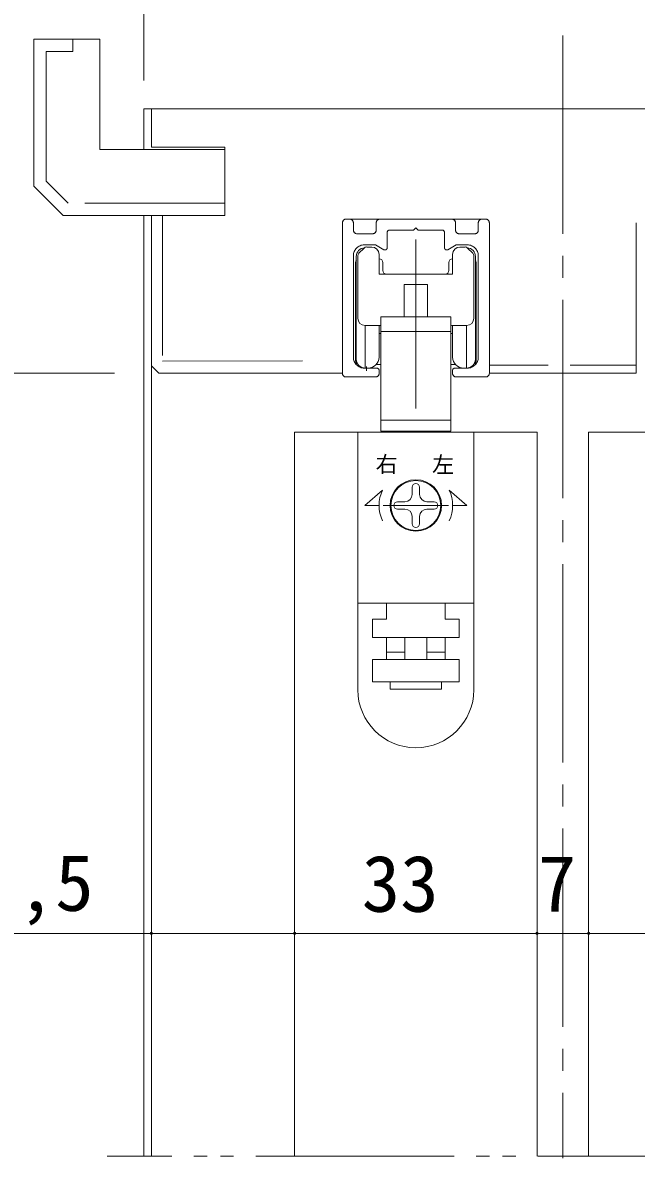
# Model space of a CAD drawing. Units: millimetres on the paper, enlarged 10 times, with parts at other scales. Extents: x -2000 to 2000, y -1385 to 1385.
# Drawn here: x -1030 to -752, y 583 to 1099 of the extents above; entities that cross this region are included whole.
import ezdxf
from ezdxf.enums import TextEntityAlignment as Align

# ---------------------------------------------------------------- set-up
doc = ezdxf.new("R2010")
doc.units = ezdxf.units.MM
doc.header["$LTSCALE"] = 10
for name, pattern in [('CHAIN2', [12, 9, -1, 1, -1]), ('DASHED3', [4, 3, -1]), ('DOUBLE_CHAIN2', [12.8, 9, -1, 0.6, -0.6, 0.6, -1]), ('USER2', [9.525, 6.35, -3.175]), ('USER3', [31.75, 15.875, -3.175, 3.175, -3.175, 3.175, -3.175]), ('USER4', [50.8, 31.75, -6.35, 6.35, -6.35])]:
    doc.linetypes.add(name, pattern=pattern)
doc.layers.add('2-0_18', color=7, linetype='Continuous', lineweight=20)
doc.styles.add('ＭＳ ゴシック', font='')
doc.styles.get('ＭＳ ゴシック').set_extended_font_data('MS Gothic')

msp = doc.modelspace()

# ---------------------------------------------------------------- linework, layer by layer
at = {"layer": '2-0_18', "color": 4, "linetype": 'CHAIN2', "lineweight": 9}
msp.add_line((-785, 1093.04), (-785, 583.33), dxfattribs=at)
at = {"layer": '2-0_18'}
for p, q in [((-1025, 1024.71), (-1025, 1091.38)), ((-1025, 1091.38), (-995, 1091.38)), ((-995, 1041.38), (-995, 1091.38)), ((-975, 1059.71), (-971.67, 1059.71)), ((-975, 1059.71), (-975, 1041.38)), ((-598.33, 1059.71), (-971.67, 1059.71)), ((-971.67, 1059.71), (-971.67, 1042.38)), ((-971.67, 1059.71), (-971.67, 1042.38)), ((-938.33, 1042.38), (-971.67, 1042.38)), ((-938.33, 1042.38), (-938.33, 1011.38)), ((-938.33, 1041.38), (-995, 1041.38)), ((-938.33, 1041.38), (-938.33, 1011.38)), ((-1011.67, 1011.38), (-1025, 1024.71)), ((-938.33, 1011.38), (-1011.67, 1011.38)), ((-975, 1011.38), (-975, 584.22)), ((-938.33, 1011.38), (-971.67, 1011.38)), ((-971.67, 1011.38), (-971.67, 943.04)), ((-971.67, 1011.38), (-971.67, 584.22)), ((-885, 939.71), (-885, 1008.04)), ((-883.33, 1009.71), (-821.67, 1009.71)), ((-818.33, 1008.04), (-818.33, 939.71)), ((-751.67, 939.71), (-751.67, 1008.04)), ((-875.16, 996.55), (-877.51, 994.2)), ((-873.98, 997.04), (-871.67, 997.04)), ((-831.67, 997.04), (-829.36, 997.04)), ((-828.18, 996.55), (-825.82, 994.2)), ((-879, 990.04), (-879, 945.38)), ((-878, 993.02), (-878, 964.71)), ((-868.33, 984.71), (-868.33, 993.71)), ((-866.67, 990.04), (-866.67, 986.38)), ((-836.67, 990.04), (-836.67, 986.38)), ((-835, 993.71), (-835, 984.71)), ((-825.33, 993.02), (-825.33, 964.71)), ((-824.33, 990.04), (-824.33, 945.38)), ((-835, 984.71), (-868.33, 984.71)), ((-857, 980.04), (-857, 965.38)), ((-846.33, 980.04), (-857, 980.04)), ((-846.33, 965.38), (-846.33, 980.04)), ((-835.81, 958.71), (-835.81, 965.38)), ((-868.33, 961.38), (-874.67, 961.38)), ((-835, 961.38), (-828.67, 961.38)), ((-867.52, 958.71), (-835.81, 958.71)), ((-867.52, 958.71), (-867.52, 918.38)), ((-835.81, 918.38), (-835.81, 958.71)), ((-966.59, 945.19), (-966.67, 945.27)), ((-869.61, 943.71), (-867.52, 943.71)), ((-835.81, 943.71), (-833.72, 943.71)), ((-968.33, 939.71), (-971.67, 943.04)), ((-968.33, 939.71), (-885, 939.71)), ((-818.33, 939.71), (-751.67, 939.71)), ((-971.67, 934.71), (-971.67, 714.54)), ((-835.81, 913.38), (-835.81, 918.38)), ((-906.67, 913.04), (-906.67, 584.22)), ((-796.67, 913.04), (-906.67, 913.04)), ((-867.52, 913.38), (-835.81, 913.38)), ((-864.97, 913.38), (-864.97, 913.04)), ((-838.31, 913.04), (-838.31, 913.38)), ((-796.67, 913.04), (-796.67, 584.22)), ((-773.33, 913.04), (-773.33, 584.22)), ((-663.33, 913.04), (-773.33, 913.04)), ((-906.67, 838.95), (-906.67, 714.54)), ((-878, 796.04), (-878, 835.38)), ((-825.33, 796.04), (-825.33, 835.38)), ((-906.67, 800.27), (-906.67, 714.54)), ((-796.67, 800.27), (-796.67, 714.54)), ((-796.67, 800.27), (-796.67, 714.54)), ((-773.33, 800.27), (-773.33, 714.54)), ((-773.33, 800.27), (-773.33, 714.54))]:
    msp.add_line(p, q, dxfattribs=at)
at = {"layer": '2-0_18', "linetype": 'USER2'}
for p, q in [((-1019.44, 1027.01), (-1019.44, 1085.82)), ((-1009.37, 1016.93), (-1019.44, 1027.01)), ((-938.33, 1016.93), (-1009.37, 1016.93)), ((-966.67, 1011.3), (-966.67, 945.27)), ((-966.59, 945.19), (-885.01, 945.35))]:
    msp.add_line(p, q, dxfattribs=at)
at = {"layer": '2-0_18', "color": 6, "linetype": 'USER3', "lineweight": 18}
for p, q in [((-883.33, 1009.71), (-881.67, 1009.71)), ((-880, 1008.04), (-880, 1004.71)), ((-869.67, 1004.71), (-869.67, 1008.04)), ((-833.67, 1008.04), (-833.67, 1004.71)), ((-823.33, 1004.71), (-823.33, 1008.04)), ((-821.67, 1009.71), (-820, 1009.71)), ((-878.33, 1003.04), (-871.33, 1003.04)), ((-864.67, 996.7), (-864.67, 1003.71)), ((-838.67, 1003.71), (-838.67, 996.7)), ((-832, 1003.04), (-825, 1003.04)), ((-880, 993.04), (-880, 947.04)), ((-823.33, 947.04), (-823.33, 993.04)), ((-875, 942.04), (-869.33, 942.04)), ((-868.33, 941.04), (-868.33, 939.71)), ((-835, 939.71), (-835, 941.04)), ((-834, 942.04), (-828.33, 942.04)), ((-870, 938.04), (-883.33, 938.04)), ((-820, 938.04), (-833.33, 938.04))]:
    msp.add_line(p, q, dxfattribs=at)
at = {"layer": '2-0_18', "color": 3, "linetype": 'USER4', "lineweight": 18}
msp.add_line((-851.67, 1000.44), (-851.67, 923.78), dxfattribs=at)
at = {"layer": '2-0_18', "lineweight": 18}
for p, q in [((-878.67, 946.04), (-878.67, 992.71)), ((-824.67, 946.04), (-824.67, 992.71)), ((-874.68, 942.04), (-874.66, 961.38)), ((-868.33, 947.04), (-868.33, 961.38)), ((-835, 947.04), (-835, 961.38)), ((-828.65, 942.04), (-828.67, 961.38)), ((-868.33, 957.71), (-867.52, 957.71)), ((-835, 957.71), (-835.81, 957.71)), ((-874.67, 942.04), (-873.33, 942.04)), ((-828.67, 942.04), (-830, 942.04)), ((-878, 913.04), (-878, 835.38)), ((-825.33, 913.04), (-878, 913.04)), ((-825.33, 913.04), (-825.33, 835.38)), ((-853.33, 888.04), (-853.33, 884.71)), ((-850, 884.71), (-850, 888.04)), ((-874.76, 879.71), (-866.79, 886.71)), ((-828.57, 879.71), (-836.54, 886.71)), ((-874.76, 879.71), (-868.33, 879.71)), ((-866.56, 879.71), (-836.78, 879.71)), ((-856.67, 881.38), (-860, 881.38)), ((-860, 878.04), (-856.67, 878.04)), ((-843.33, 881.38), (-846.67, 881.38)), ((-846.67, 878.04), (-843.33, 878.04)), ((-828.57, 879.71), (-835, 879.71)), ((-853.33, 874.71), (-853.33, 871.38)), ((-850, 871.38), (-850, 874.71)), ((-825.33, 835.38), (-878, 835.38)), ((-865, 828.04), (-865, 835.38)), ((-838.33, 835.38), (-838.33, 828.04)), ((-865, 828.04), (-871.33, 828.04)), ((-871.33, 828.04), (-871.33, 826.38)), ((-832, 828.04), (-838.33, 828.04)), ((-832, 826.38), (-832, 828.04)), ((-832, 826.38), (-832, 819.71)), ((-865, 813.04), (-865, 819.71)), ((-856.67, 819.71), (-856.67, 809.71)), ((-846.67, 819.71), (-846.67, 809.71)), ((-838.33, 819.71), (-838.33, 813.04)), ((-871.33, 799.71), (-871.33, 809.71)), ((-871.33, 809.71), (-832, 809.71)), ((-865, 813.04), (-856.67, 813.04)), ((-865, 809.71), (-865, 813.04)), ((-863.33, 799.71), (-863.33, 796.38))]:
    msp.add_line(p, q, dxfattribs=at)
at = {"layer": '2-0_18', "linetype": 'DASHED3'}
msp.add_line((-751.67, 943.45), (-818.33, 943.45), dxfattribs=at)
at = {"layer": '2-0_18', "color": 4, "lineweight": 9}
for p, q in [((-988.33, 939.71), (-1083.7, 939.71)), ((-971.67, 685.45), (-1059.74, 685.45)), ((-906.67, 685.45), (-971.67, 685.45)), ((-906.67, 685.45), (-796.67, 685.45)), ((-796.67, 685.45), (-773.33, 685.45)), ((-773.33, 685.45), (-663.33, 685.45))]:
    msp.add_line(p, q, dxfattribs=at)
at = {"layer": '2-0_18', "color": 2, "lineweight": 18}
msp.add_line((-874.01, 942.84), (-874.01, 940.9), dxfattribs=at)
at = {"layer": '2-0_18', "linetype": 'DOUBLE_CHAIN2'}
msp.add_line((-578.33, 584.22), (-991.67, 584.22), dxfattribs=at)
at = {"layer": '2-0_18', "color": 4, "lineweight": 9}
msp.add_lwpolyline([(-975, 1072.71), (-975, 1109.13), (-595, 1109.13)], dxfattribs=at)
at = {"layer": '2-0_18', "linetype": 'USER2'}
msp.add_lwpolyline([(-1019.44, 1085.82), (-1007.22, 1085.82), (-1007.22, 1091.38)], dxfattribs=at)
at = {"layer": '2-0_18', "color": 6, "linetype": 'USER3', "lineweight": 18}
for points in [[(-868, 1009.71), (-851.67, 1009.71), (-835.33, 1009.71)], [(-863.67, 1004.71), (-852.67, 1004.71), (-851.67, 1005.71), (-850.67, 1004.71), (-839.67, 1004.71)], [(-866.17, 995.83), (-870, 998.04), (-875, 998.04)], [(-828.33, 998.04), (-833.33, 998.04), (-837.17, 995.83)]]:
    msp.add_lwpolyline(points, dxfattribs=at)
at = {"layer": '2-0_18'}
for points in [[(-867.52, 958.71), (-867.52, 965.38), (-835.81, 965.38)], [(-867.52, 913.38), (-867.52, 918.38), (-835.81, 918.38)]]:
    msp.add_lwpolyline(points, dxfattribs=at)
at = {"layer": '2-0_18', "lineweight": 18}
for points in [[(-832, 819.71), (-871.33, 819.71), (-871.33, 826.38)], [(-832, 809.71), (-832, 799.71), (-871.33, 799.71)], [(-846.67, 813.04), (-838.33, 813.04), (-838.33, 809.71)], [(-840, 799.71), (-840, 796.38), (-863.33, 796.38)]]:
    msp.add_lwpolyline(points, dxfattribs=at)
for radius in [11.67, 11.33]:
    msp.add_circle((-851.67, 879.71), radius, dxfattribs=at)
at = {"layer": '2-0_18', "color": 6, "linetype": 'USER3', "lineweight": 18}
for centre, radius, start, end in [((-883.33, 1008.04), 1.67, 90, 180), ((-881.67, 1008.04), 1.67, 360, 90), ((-868, 1008.04), 1.67, 90, 180), ((-835.33, 1008.04), 1.67, 360, 90), ((-821.67, 1008.04), 1.67, 90, 180), ((-820, 1008.04), 1.67, 360, 90), ((-878.33, 1004.71), 1.67, 180, 270), ((-871.33, 1004.71), 1.67, 270, 0), ((-863.67, 1003.71), 1, 90, 180), ((-839.67, 1003.71), 1, 0, 90), ((-832, 1004.71), 1.67, 180, 270), ((-825, 1004.71), 1.67, 270, 0), ((-875, 993.04), 5, 90, 180), ((-865.67, 996.7), 1, 240, 0), ((-837.67, 996.7), 1, 180, 300), ((-828.33, 993.04), 5, 0, 90), ((-875, 947.04), 5, 180, 270), ((-828.33, 947.04), 5, 270, 0), ((-883.33, 939.71), 1.67, 180, 270), ((-870, 939.71), 1.67, 270, 0), ((-869.33, 941.04), 1, 360, 90), ((-834, 941.04), 1, 90, 180), ((-833.33, 939.71), 1.67, 180, 270), ((-820, 939.71), 1.67, 270, 0)]:
    msp.add_arc(centre, radius, start, end, dxfattribs=at)
at = {"layer": '2-0_18', "lineweight": 18}
for centre, radius, start, end in [((-874.67, 992.71), 4, 94.6484, 180), ((-828.67, 992.71), 4, 0, 85.3516), ((-874.67, 946.04), 4, 180, 270), ((-873.33, 947.04), 5, 270, 0), ((-830, 947.04), 5, 180, 270), ((-828.67, 946.04), 4, 270, 0), ((-851.67, 888.04), 1.67, 90, 180), ((-851.67, 888.04), 1.67, 0, 90), ((-851.67, 879.71), 16.67, 155.1654, 204.8346), ((-856.67, 884.71), 3.33, 270, 0), ((-846.67, 884.71), 3.33, 180, 270), ((-851.67, 879.71), 16.67, 335.1654, 24.8346), ((-860, 879.71), 1.67, 90, 180), ((-860, 879.71), 1.67, 180, 270), ((-856.67, 874.71), 3.33, 0, 90), ((-846.67, 874.71), 3.33, 90, 180), ((-843.33, 879.71), 1.67, 0, 90), ((-843.33, 879.71), 1.67, 270, 0), ((-851.67, 871.38), 1.67, 180, 270), ((-851.67, 871.38), 1.67, 270, 0)]:
    msp.add_arc(centre, radius, start, end, dxfattribs=at)
at = {"layer": '2-0_18'}
for centre, radius, start, end in [((-873.98, 995.38), 1.67, 90, 135), ((-871.67, 993.71), 3.33, 360, 90), ((-831.67, 993.71), 3.33, 90, 180), ((-829.36, 995.38), 1.67, 45, 90), ((-877.33, 990.04), 1.67, 143.1095, 180), ((-876.33, 993.02), 1.67, 135, 180), ((-868.33, 990.04), 1.67, 360, 90), ((-835, 990.04), 1.67, 90, 180), ((-827, 993.02), 1.67, 0, 45), ((-826, 990.04), 1.67, 0, 36.788), ((-865, 986.38), 1.67, 180, 270), ((-838.33, 986.38), 1.67, 270, 0), ((-874.67, 964.71), 3.33, 180, 270), ((-828.67, 964.71), 3.33, 270, 360), ((-868.33, 958.04), 3.33, 75.9504, 90), ((-835, 958.04), 3.33, 90, 104.0179), ((-877.33, 945.38), 1.67, 180, 245.9018), ((-826, 945.38), 1.67, 294.1934, 360), ((-851.67, 796.04), 26.33, 180, 0)]:
    msp.add_arc(centre, radius, start, end, dxfattribs=at)
at = {"layer": '2-0_18', "color": 4, "lineweight": 9}
for centre, start, end in [((-971.67, 685.45), 0, 180), ((-906.67, 685.45), 0, 180), ((-906.67, 685.45), 0, 180), ((-796.67, 685.45), 0, 180), ((-796.67, 685.45), 0, 180), ((-773.33, 685.45), 0, 180), ((-773.33, 685.45), 0, 180), ((-971.67, 685.45), 180, 0), ((-906.67, 685.45), 180, 0), ((-906.67, 685.45), 180, 0), ((-796.67, 685.45), 180, 0), ((-796.67, 685.45), 180, 0), ((-773.33, 685.45), 180, 0), ((-773.33, 685.45), 180, 0)]:
    msp.add_arc(centre, 0.521, start, end, dxfattribs=at)

# ---------------------------------------------------------------- texts
at = {"layer": '2-0_18', "style": 'ＭＳ ゴシック'}
for s, height, p in [('右', 7.33, (-869.9, 892.58)), ('左', 7.33, (-844.31, 892.37)), ('19,5', 25.66, (-1067.65, 687.96)), ('33', 25.66, (-876.22, 687.54)), ('7', 25.66, (-796.39, 687.54))]:
    msp.add_text(s, height=height, dxfattribs=at).set_placement(p, align=Align.BOTTOM_LEFT)

doc.saveas('drawing.dxf')
